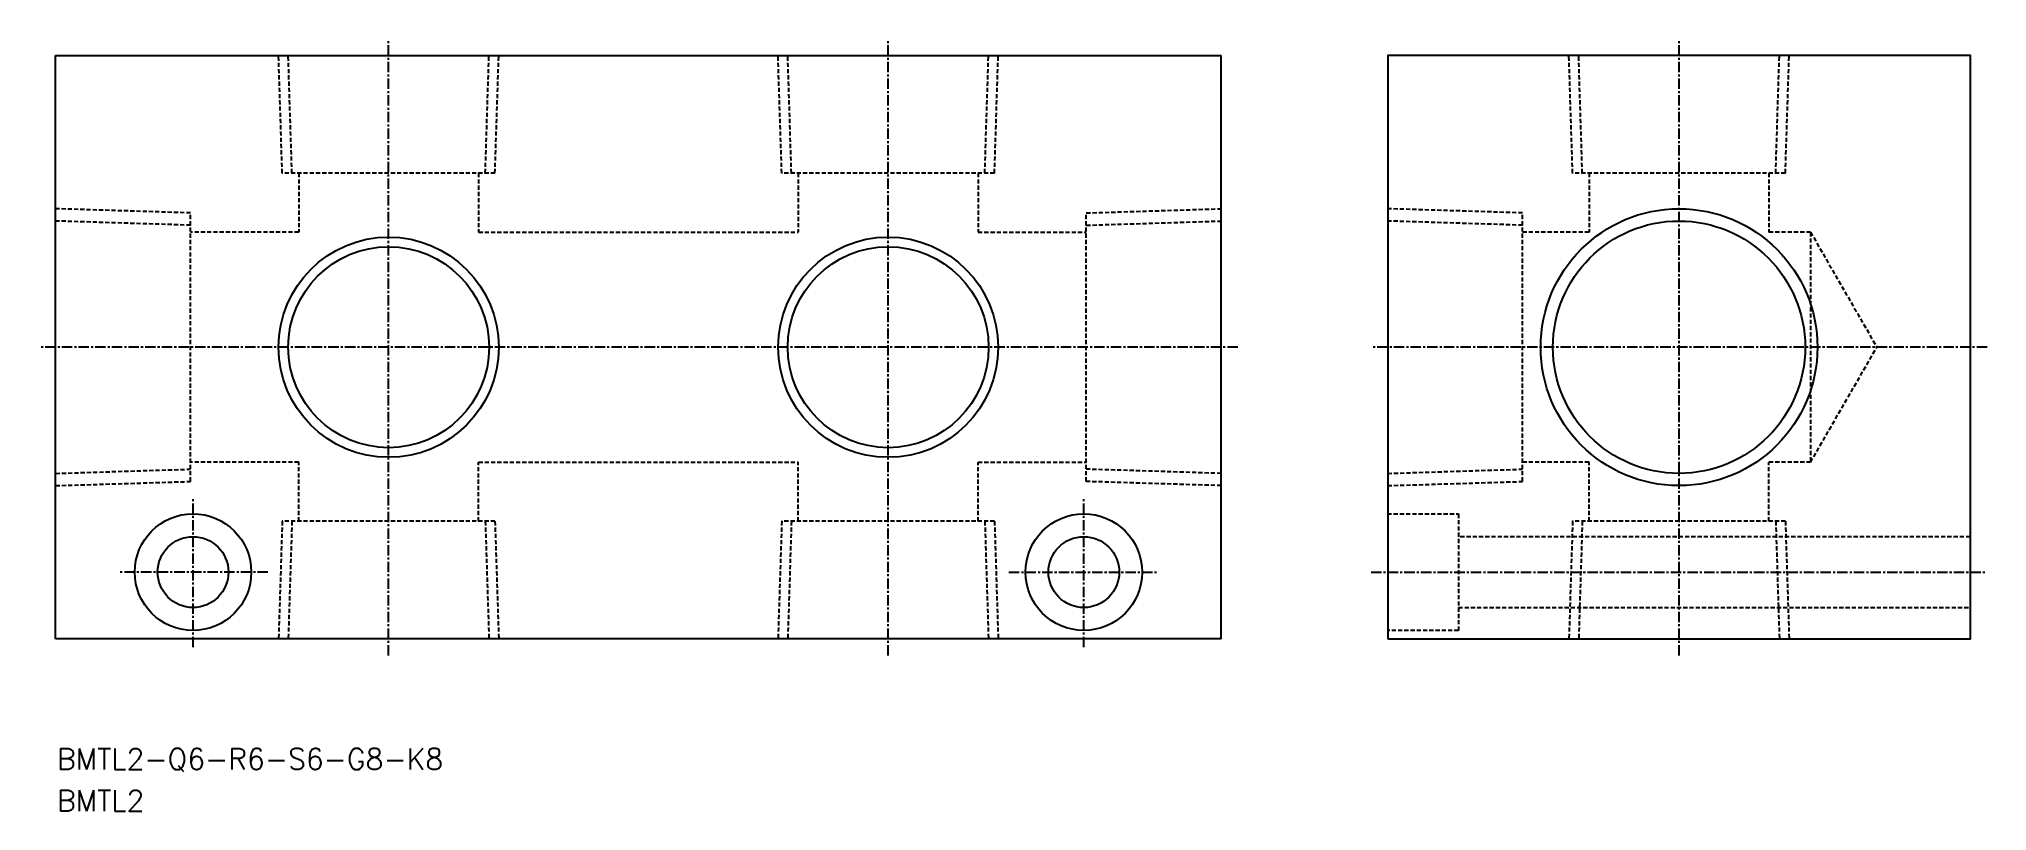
# Model space of a CAD drawing. Extents: x 36 to 270, y 49 to 142.
import ezdxf
from ezdxf.enums import TextEntityAlignment as Align

# ---------------------------------------------------------------- set-up
doc = ezdxf.new("R2010")
doc.units = 0
doc.linetypes.add('CENTER', pattern=[2, 1.25, -0.25, 0.25, -0.25])
doc.linetypes.add('DASHED', pattern=[0.75, 0.5, -0.25])
doc.layers.get('0').update_dxf_attribs({"linetype": 'CONTINUOUS'})
doc.layers.add('CENTER', color=1, linetype='CENTER')
doc.styles.get("Standard").update_dxf_attribs({"font": 'txt.shx', "bigfont": 'extfont.shx'})

msp = doc.modelspace()

# ---------------------------------------------------------------- linework, layer by layer
at = {"color": 7, "linetype": 'CONTINUOUS'}
for p, q in [((38.14, 70), (38.14, 140)), ((38.14, 140), (178.14, 140)), ((178.14, 70), (178.14, 140)), ((178.14, 70), (38.14, 70))]:
    msp.add_line(p, q, dxfattribs=at)
at = {"color": 3, "linetype": 'DASHED'}
for p, q in [((65.36, 125.9), (64.91, 140)), ((66.52, 125.9), (66.08, 140)), ((89.75, 125.9), (90.19, 140)), ((90.91, 125.9), (91.36, 140)), ((125.36, 125.9), (124.91, 140)), ((126.52, 125.9), (126.08, 140)), ((149.75, 125.9), (150.19, 140)), ((150.91, 125.9), (151.36, 140)), ((220.36, 125.9), (219.91, 140)), ((221.52, 125.9), (221.08, 140)), ((244.75, 125.9), (245.19, 140)), ((245.91, 125.9), (246.36, 140)), ((90.91, 125.9), (65.36, 125.9)), ((67.34, 125.9), (67.34, 118.8)), ((88.94, 125.9), (88.94, 118.8)), ((150.91, 125.9), (125.36, 125.9)), ((127.34, 125.9), (127.34, 118.8)), ((148.94, 125.9), (148.94, 118.8)), ((245.91, 125.9), (220.36, 125.9)), ((222.34, 125.9), (222.34, 118.8)), ((243.94, 125.9), (243.94, 118.8)), ((54.34, 121.12), (38.14, 121.62)), ((54.34, 119.64), (38.14, 120.15)), ((54.34, 88.88), (54.34, 121.12)), ((161.94, 121.12), (178.14, 121.62)), ((161.94, 88.88), (161.94, 121.12)), ((161.94, 119.64), (178.14, 120.15)), ((214.34, 121.12), (198.14, 121.62)), ((214.34, 119.64), (198.14, 120.15)), ((214.34, 88.88), (214.34, 121.12)), ((67.34, 118.8), (54.34, 118.8)), ((88.94, 118.8), (127.34, 118.8)), ((148.94, 118.8), (161.94, 118.8)), ((222.34, 118.8), (214.34, 118.8)), ((248.94, 118.8), (243.94, 118.8)), ((248.94, 118.8), (248.94, 91.2)), ((248.94, 118.8), (256.9, 105)), ((248.94, 91.2), (256.9, 105)), ((38.14, 89.85), (54.34, 90.36)), ((67.34, 91.2), (54.34, 91.2)), ((67.34, 84.1), (67.34, 91.2)), ((88.94, 84.1), (88.94, 91.2)), ((88.94, 91.2), (127.34, 91.2)), ((127.34, 84.1), (127.34, 91.2)), ((148.94, 84.1), (148.94, 91.2)), ((148.94, 91.2), (161.94, 91.2)), ((178.14, 89.85), (161.94, 90.36)), ((198.14, 89.85), (214.34, 90.36)), ((222.34, 91.2), (214.34, 91.2)), ((222.34, 84.1), (222.34, 91.2)), ((243.94, 84.1), (243.94, 91.2)), ((248.94, 91.2), (243.94, 91.2)), ((38.14, 88.38), (54.34, 88.88)), ((178.14, 88.38), (161.94, 88.88)), ((198.14, 88.38), (214.34, 88.88)), ((198.11, 84.99), (206.64, 84.99)), ((206.64, 84.99), (206.64, 71)), ((65.36, 84.1), (64.91, 70)), ((90.91, 84.1), (65.36, 84.1)), ((66.52, 84.1), (66.08, 70)), ((89.75, 84.1), (90.19, 70)), ((90.91, 84.1), (91.36, 70)), ((125.36, 84.1), (124.91, 70)), ((150.91, 84.1), (125.36, 84.1)), ((126.52, 84.1), (126.08, 70)), ((149.75, 84.1), (150.19, 70)), ((150.91, 84.1), (151.36, 70)), ((268.11, 82.25), (206.64, 82.25)), ((220.36, 84.1), (219.91, 70)), ((245.91, 84.1), (220.36, 84.1)), ((221.52, 84.1), (221.08, 70)), ((244.75, 84.1), (245.19, 70)), ((245.91, 84.1), (246.36, 70)), ((206.64, 73.75), (268.11, 73.75)), ((206.64, 71), (198.11, 71))]:
    msp.add_line(p, q, dxfattribs=at)
at = {"color": 7, "linetype": 'CONTINUOUS'}
msp.add_lwpolyline([(198.14, 70), (268.14, 70), (268.14, 140), (198.14, 140)], close=True, dxfattribs=at)
at = {"color": 3, "linetype": 'CONTINUOUS'}
for centre, radius in [((233.14, 105), 16.62), ((78.14, 105), 13.22), ((138.14, 105), 13.22)]:
    msp.add_circle(centre, radius, dxfattribs=at)
at = {"color": 7, "linetype": 'CONTINUOUS'}
for centre, radius in [((233.14, 105), 15.15), ((78.14, 105), 12.06), ((138.14, 105), 12.06), ((54.64, 78), 7), ((161.64, 78), 7), ((54.64, 78), 4.25), ((161.64, 78), 4.25)]:
    msp.add_circle(centre, radius, dxfattribs=at)
at = {"layer": 'CENTER', "color": 1, "linetype": 'CENTER'}
for p, q in [((78.14, 68), (78.14, 142)), ((138.14, 68), (138.14, 142)), ((233.14, 68), (233.14, 142)), ((180.14, 105), (36.14, 105)), ((270.14, 105), (196.14, 105)), ((54.64, 69), (54.64, 87)), ((161.64, 69), (161.64, 87)), ((63.64, 78), (45.64, 78)), ((152.64, 78), (170.64, 78)), ((196.14, 78), (270.14, 78))]:
    msp.add_line(p, q, dxfattribs=at)

# ---------------------------------------------------------------- texts
at = {"color": 7, "linetype": 'CONTINUOUS'}
for s, p in [('BMTL2-Q6-R6-S6-G8-K8', (38.3, 55.57)), ('BMTL2', (38.3, 50.57))]:
    msp.add_text(s, height=2.5, dxfattribs=at).set_placement(p, align=Align.MIDDLE_LEFT)

doc.saveas('drawing.dxf')
